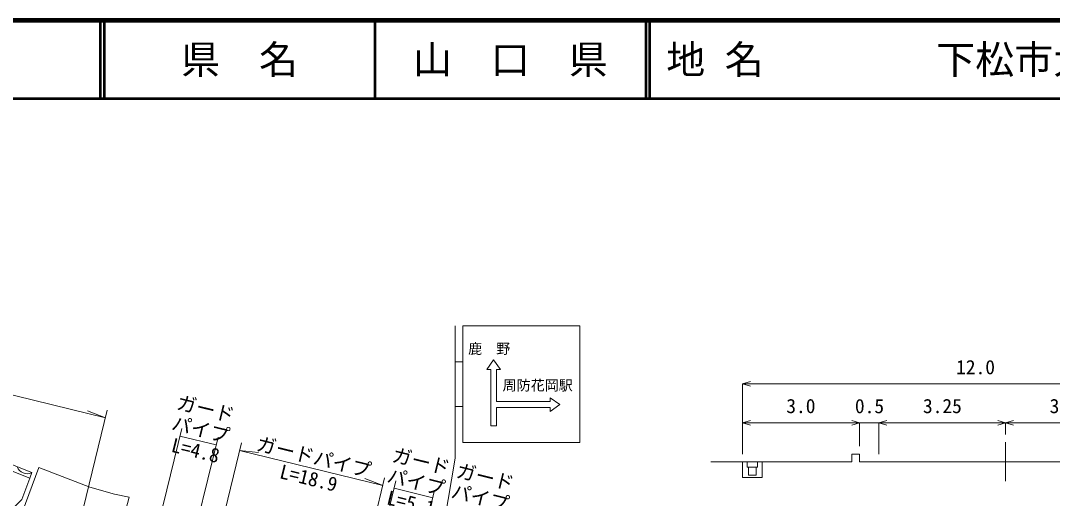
# Model space of a CAD drawing. Units: millimetres, scale not verified, with parts at other scales. Extents: x 40000 to 680000, y 20000 to 380000.
# Drawn here: x 287550 to 419919, y 318670 to 380000 of the extents above; entities that cross this region are included whole.
import ezdxf
from ezdxf.enums import TextEntityAlignment as Align

# ---------------------------------------------------------------- set-up
doc = ezdxf.new("R2010")
doc.units = ezdxf.units.MM
doc.header["$LTSCALE"] = 1000
doc.linetypes.add('CHAIN', pattern=[18.5, 12, -1.5, 3.5, -1.5])
for name, color, linetype, lineweight in [('M-BGD', 7, 'Continuous', 13), ('M-BMK', 2, 'CHAIN', 13), ('M-STR-HTXT', 7, 'Continuous', 13), ('M-STR-STRC', 7, 'Continuous', 13), ('M-TTL', 2, 'Continuous', 140), ('M-TTL-LINE', 7, 'Continuous', 50)]:
    doc.layers.add(name, color=color, linetype=linetype, lineweight=lineweight)
doc.layers.add('M-TTL-TXT', color=7, linetype='Continuous')
doc.styles.add('ＭＳ ゴシック', font='')
doc.styles.get('ＭＳ ゴシック').set_extended_font_data('MS Gothic')

msp = doc.modelspace()

# ---------------------------------------------------------------- linework, layer by layer
at = {"layer": 'M-BGD'}
for p, q in [((376084, 323365), (394171, 323365)), ((395171, 323365), (432671, 323365))]:
    msp.add_line(p, q, dxfattribs=at)
for points in [[(258640, 326740), (283127, 318165), (285727, 316593), (287711, 318545), (288718, 321283), (278388, 325393)], [(288718, 321283), (288977, 321988), (281525, 324952)], [(395171, 323365), (395171, 324365), (394171, 324365), (394171, 323365)], [(380171, 323365), (380171, 321365), (382671, 321365), (382671, 323365)], [(380771, 323365), (380771, 322665), (382071, 322665), (382071, 323365)], [(287750, 316851), (289864, 322626), (296444, 320114), (299574, 319191), (301461, 318805), (300480, 315085)]]:
    msp.add_lwpolyline(points, dxfattribs=at)
msp.add_lwpolyline([(380921, 322665), (381921, 322665), (381921, 321665), (380921, 321665)], close=True, dxfattribs=at)
msp.add_arc((288368, 323167), 1328, 199.2757, 297.33249, dxfattribs=at)
at = {"layer": 'M-BMK'}
msp.add_line((413921, 325865), (413921, 320865), dxfattribs=at)
at = {"layer": 'M-STR-HTXT'}
for p, q in [((250666, 340663), (298426, 329009)), ((380171, 333355), (381171, 333655)), ((380171, 324365), (380171, 333365)), ((380171, 333355), (440171, 333355)), ((380171, 333355), (381171, 333055)), ((290384, 296049), (298663, 329980)), ((298426, 329009), (296145, 329917)), ((380171, 328365), (381171, 328665)), ((395171, 328365), (380171, 328365)), ((380171, 328365), (381171, 328065)), ((395171, 328355), (393171, 328355)), ((395171, 328365), (394171, 328665)), ((395171, 328355), (394171, 328655)), ((395171, 328365), (394171, 328065)), ((395171, 328355), (394171, 328055)), ((395171, 325365), (395171, 328375)), ((395171, 328355), (397671, 328355)), ((397671, 328365), (398671, 328665)), ((397671, 328355), (398671, 328655)), ((397671, 324365), (397671, 328375)), ((397671, 328365), (413921, 328365)), ((397671, 328365), (398671, 328065)), ((397671, 328355), (399671, 328355)), ((397671, 328355), (398671, 328055)), ((413921, 328365), (412921, 328665)), ((413921, 328365), (412921, 328065)), ((413921, 328365), (414921, 328665)), ((413921, 326865), (413921, 328375)), ((413921, 328365), (430171, 328365)), ((413921, 328365), (414921, 328065)), ((305008, 314494), (308218, 327649)), ((307980, 326677), (312644, 325539)), ((309671, 313357), (312881, 326511)), ((313383, 315545), (315880, 325779)), ((315643, 324807), (334005, 320327)), ((315643, 324807), (318086, 324563)), ((336536, 283359), (343287, 323827)), ((334005, 320327), (331724, 321235)), ((331744, 311064), (334242, 321298)), ((333210, 310707), (335707, 320941)), ((335470, 319969), (340424, 318760)), ((338164, 309498), (340661, 319732))]:
    msp.add_line(p, q, dxfattribs=at)
at = {"layer": 'M-STR-STRC'}
for p, q in [((343287, 340827), (343287, 323827)), ((359287, 340827), (344287, 340827)), ((344287, 340827), (344287, 325827)), ((359287, 340827), (359287, 325827)), ((348238, 336462), (347363, 335212)), ((349113, 335212), (348238, 336462)), ((343287, 336202), (344287, 336202)), ((347363, 335212), (347863, 335212)), ((347863, 331087), (347863, 335212)), ((347863, 331087), (347863, 335212)), ((348613, 335212), (348613, 331087)), ((348613, 335212), (349113, 335212)), ((348613, 331087), (348613, 335212)), ((347863, 330337), (347863, 331087)), ((347863, 327962), (347863, 331087)), ((355488, 331087), (348613, 331087)), ((355488, 331587), (355488, 331087)), ((355488, 331587), (355488, 331087)), ((356738, 330712), (355488, 331587)), ((343287, 330452), (344287, 330452)), ((348613, 330337), (355488, 330337)), ((348613, 327962), (348613, 330337)), ((355488, 329837), (356738, 330712)), ((355488, 330337), (355488, 329837)), ((348613, 327962), (347863, 327962)), ((359287, 325827), (344287, 325827))]:
    msp.add_line(p, q, dxfattribs=at)
for points in [[(347863, 335212), (347363, 335212), (348238, 336462), (349113, 335212), (348613, 335212)], [(355488, 330337), (355488, 329837), (356738, 330712), (355488, 331587)], [(347863, 330337), (347863, 327962), (348613, 327962), (348613, 330337)]]:
    msp.add_lwpolyline(points, dxfattribs=at)
at = {"layer": 'M-TTL'}
msp.add_line((680000, 380000), (40000, 380000), dxfattribs=at)
at = {"layer": 'M-TTL-LINE'}
for p, q in [((297750, 380000), (297750, 370000)), ((298250, 380000), (298250, 370000)), ((333000, 380000), (333000, 370000)), ((367750, 380000), (367750, 370000)), ((368250, 380000), (368250, 370000)), ((40000, 370000), (680000, 370000))]:
    msp.add_line(p, q, dxfattribs=at)

# ---------------------------------------------------------------- texts
at = {"layer": 'M-STR-HTXT', "style": 'ＭＳ ゴシック'}
for s, p in [('12.0', (410064, 335519)), ('3.0', (387656, 330529)), ('0.5', (396457, 330519)), ('3.25', (405810, 330529)), ('3.25', (422060, 330529))]:
    msp.add_text(s, height=1833, dxfattribs=at).set_placement(p, align=Align.MIDDLE_CENTER)
for s, p in [('ガード', (310958, 328755)), ('パイプ', (310312, 326108)), ('ガードパイプ', (324824, 322567)), ('ガード', (338593, 322012)), ('ガード', (346816, 320005)), ('パイプ', (337947, 319365)), ('パイプ', (346170, 317358))]:
    msp.add_text(s, height=1833, rotation=346.287, dxfattribs=at).set_placement(p, align=Align.BOTTOM_CENTER)
for s, p in [('L=4.8', (310217, 325720)), ('L=18.9', (324729, 322178)), ('L=5.1', (337852, 318976))]:
    msp.add_text(s, height=1833, rotation=346.287, dxfattribs=at).set_placement(p, align=Align.TOP_CENTER)
at = {"layer": 'M-STR-STRC', "style": 'ＭＳ ゴシック'}
for s, p in [('鹿\u3000野', (344962, 336835)), ('周防花岡駅', (349384, 332133))]:
    msp.add_text(s, height=1320, dxfattribs=at).set_placement(p, align=Align.BOTTOM_LEFT)
at = {"layer": 'M-TTL-TXT', "style": 'ＭＳ ゴシック'}
for s, p in [('県\u3000名', (315625, 375000)), ('山\u3000口\u3000県', (350375, 375000))]:
    msp.add_text(s, height=3666, dxfattribs=at).set_placement(p, align=Align.MIDDLE_CENTER)
for s, p in [('地 名', (370380, 375000)), ('下松市大字末武上', (405024, 375000))]:
    msp.add_text(s, height=3666, dxfattribs=at).set_placement(p, align=Align.MIDDLE_LEFT)

doc.saveas('drawing.dxf')
